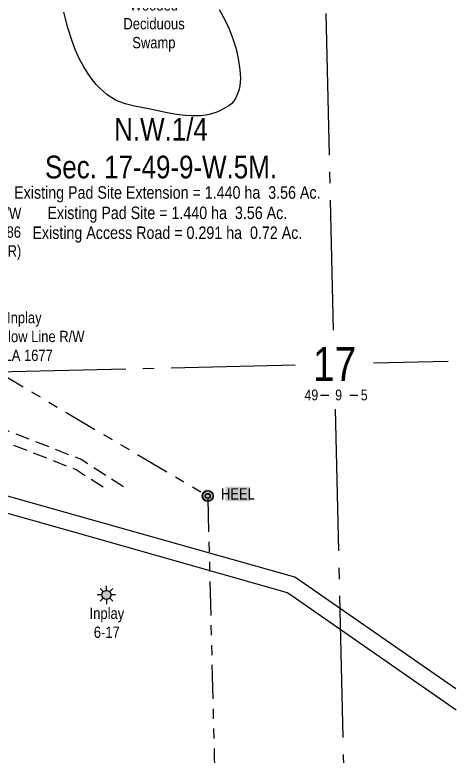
# Model space of a CAD drawing. Extents: x 606063 to 618175, y 5894688 to 5903993.
# Drawn here: x 614434 to 614824, y 5898758 to 5899413 of the extents above; entities that cross this region are included whole.
import ezdxf
from ezdxf.enums import TextEntityAlignment as Align

# ---------------------------------------------------------------- set-up
doc = ezdxf.new("R2010")
doc.units = 0
doc.header["$LTSCALE"] = 5
doc.header["$PDMODE"] = 34
doc.header["$PDSIZE"] = 0.5
for name, pattern in [('foc-DRILLPATH', [14.75, 6, -1.75, 1.75, -1.75, 1.75, -1.75]), ('foc-FLOWLINE', [3.75, 2.5, -1.25]), ('foc-QUARTERLINE', [33, 25, -3, 2, -3])]:
    doc.linetypes.add(name, pattern=pattern)
doc.layers.get('Defpoints').update_dxf_attribs({"color": 9})
for name, color, linetype in [('10', 1, 'Continuous'), ('9', 3, 'Continuous'), ('C-FLOWLINE', 13, 'foc-FLOWLINE'), ('C-RW', 13, 'Continuous'), ('C-SYMBOL', 7, 'Continuous'), ('C-WS-S', 13, 'Continuous'), ('DRILL-T', 8, 'Continuous'), ('L-AREAREQUIRED', 7, 'Continuous'), ('L-MON', 1, 'Continuous'), ('L-QSEC', 8, 'foc-QUARTERLINE'), ('L-SECLBL', 7, 'Continuous'), ('P-PDRILLPATH', 12, 'foc-DRILLPATH'), ('WETLAND', 143, 'Continuous'), ('WETLAND-T', 146, 'Continuous')]:
    doc.layers.add(name, color=color, linetype=linetype)
doc.layers.add('C-FLOWLINE-T', color=13, linetype='Continuous', lineweight=9)
doc.layers.add('F-RW-T', color=190, linetype='Continuous', lineweight=9)
doc.styles.add('100L', font='ARIALN.TTF', dxfattribs={"height": 11})
doc.styles.add('175L', font='ARIALN.TTF', dxfattribs={"height": 20})
doc.styles.add('80CG', font='ARIALN.TTF', dxfattribs={"height": 10})
doc.styles.add('80L', font='ARIALN.TTF', dxfattribs={"height": 10})
doc.styles.add('SIMPLEX', font='ARIALN.TTF')
doc.dimstyles.new('Compass 5 000', dxfattribs={"dimscale": 5, "dimtxt": 9, "dimasz": 2, "dimexe": 0.2, "dimexo": 0.0625, "dimgap": 0.5, "dimtad": 0, "dimtih": 1, "dimtoh": 1, "dimzin": 0, "dimdsep": 46, "dimtxsty": '80CG', "dimcen": 0.1, "dimse1": 1, "dimse2": 1, "dimclrd": 256, "dimclrt": 256, "dimaunit": 1, "dimadec": 4, "dimazin": 0, "dimtfac": 0.06, "dimtofl": 0, "dimtmove": 0, "dimatfit": 1, "dimfxl": 0.2, "dimtolj": 1, "dimtzin": 0, "dimlwd": -1, "dimarcsym": 0})

# ---------------------------------------------------------------- blocks, each defined once
blk = doc.blocks.new('L-SECLBL')
at = {"layer": '9', "color": 7}
for p, q in [((-5.08, -27.83), (-12.29, -27.83)), ((20.7, -27.83), (13.5, -27.83))]:
    blk.add_line(p, q, dxfattribs=at)
at = {"layer": '10', "color": 2, "style": 'SIMPLEX'}
blk.add_attdef('SEC', text='', height=30, dxfattribs=at).set_placement((0, 0), align=Align.MIDDLE)
at = {"layer": '10', "color": 5, "style": '80L'}
blk.add_attdef('TWP', text='', height=9.5, dxfattribs=at).set_placement((-14.43, -27.37), align=Align.MIDDLE_RIGHT)
blk.add_attdef('RGE', text='', height=9.5, dxfattribs=at).set_placement((3.62, -27.37), align=Align.MIDDLE_CENTER)
blk.add_attdef('MER', text='', height=9.5, dxfattribs=at).set_placement((23.17, -27.37), align=Align.MIDDLE_LEFT)
blk = doc.blocks.new('*D382')
at = {"layer": 'C-FLOWLINE-T', "transparency": 16777216}
for p, q in [((614359.4, 5899083.02), (614377.29, 5899128.73)), ((614377.29, 5899128.73), (614387.29, 5899128.73)), ((614348.44, 5899055.03), (614344.79, 5899045.72))]:
    blk.add_line(p, q, dxfattribs=at)
for points in [[(614357.85, 5899083.63), (614360.95, 5899082.42), (614355.75, 5899073.71)], [(614346.89, 5899055.64), (614349.99, 5899054.42), (614352.08, 5899064.34)]]:
    blk.add_solid(points, dxfattribs=at)
at = {"layer": 'Defpoints', "color": 0, "transparency": 16777216}
for p in [(614209.8, 5899130.85), (614206.13, 5899121.47), (614355.75, 5899073.71)]:
    blk.add_point(p, dxfattribs=at)
at = {"layer": 'C-FLOWLINE-T', "transparency": 16777216, "insert": (614442.29, 5899128.73), "char_height": 10, "attachment_point": 5, "style": '80CG'}
blk.add_mtext('\\A1;Inplay\\P10.06 Flow Line R/W\\PPLA 1677', dxfattribs=at)
blk = doc.blocks.new('*D421')
at = {"layer": 'Defpoints', "color": 0, "transparency": 16777216}
for p in [(614328.87, 5899300.44), (614343.48, 5899287.41), (614331.02, 5899285.6)]:
    blk.add_point(p, dxfattribs=at)
at = {"layer": 'F-RW-T', "transparency": 16777216}
for p, q in [((614339.9, 5899312.14), (614338.46, 5899322.04)), ((614344.91, 5899277.51), (614353.31, 5899219.53)), ((614353.31, 5899219.53), (614363.31, 5899219.53))]:
    blk.add_line(p, q, dxfattribs=at)
for points in [[(614341.55, 5899312.38), (614338.25, 5899311.9), (614341.33, 5899302.25)], [(614346.56, 5899277.75), (614343.26, 5899277.27), (614343.48, 5899287.41)]]:
    blk.add_solid(points, dxfattribs=at)
at = {"layer": 'F-RW-T', "transparency": 16777216, "insert": (614402.39, 5899219.53), "char_height": 10, "attachment_point": 5, "style": '80CG'}
blk.add_mtext('\\A1;15.00 P/L R/W\\PPlan 982 2886\\P(Not on PLSR)', dxfattribs=at)
blk = doc.blocks.new('plbh')
at = {"layer": 'L-MON'}
h = blk.add_hatch(color=255, dxfattribs=at)
h.dxf.hatch_style = 1
edge = h.paths.add_edge_path()
edge.add_arc((0, 0), 1.16, 0, 360)
h = blk.add_hatch(color=256, dxfattribs=at)
h.dxf.hatch_style = 1
h.paths.add_polyline_path([(-0.96, 0, 1), (0.96, 0, 1)])
h.paths.add_polyline_path([(0.91, 0, -1), (-0.91, 0, -1)], flags=16)
h.paths.add_polyline_path([(0.45, 0, -1), (-0.45, 0, -1)], flags=0)
h = blk.add_hatch(color=256, dxfattribs=at)
h.dxf.hatch_style = 1
h.paths.add_polyline_path([(-0.45, 0, 1), (0.45, 0, 1)])
h.paths.add_polyline_path([(0.4, 0, -1), (-0.4, 0, -1)], flags=16)
at = {"layer": 'L-MON', "color": 240}
for radius in [0.96, 0.91, 0.45, 0.4]:
    blk.add_circle((0, 0), radius, dxfattribs=at)
blk = doc.blocks.new('GAS')
h = blk.add_hatch(color=255)
h.dxf.hatch_style = 1
edge = h.paths.add_edge_path()
edge.add_arc((0, 0), 0.9, 0, 360)
for p, q in [((0, 0.81), (0, 1.62)), ((-0.81, 0), (-1.62, 0)), ((-0.57, 0.57), (-1.14, 1.14)), ((0.57, 0.57), (1.14, 1.14)), ((1.62, 0), (0.81, 0)), ((-0.57, -0.57), (-1.14, -1.14)), ((0, -0.81), (0, -1.62)), ((1.14, -1.14), (0.57, -0.57))]:
    blk.add_line(p, q)
blk.add_circle((0, 0), 0.8)

msp = doc.modelspace()

# ---------------------------------------------------------------- linework, layer by layer
at = {"layer": 'C-FLOWLINE', "flags": 128}
for points in [[(614511.896, 5898995.558), (614487.998, 5899011.034), (613908.476, 5899238.124)], [(614529.909, 5898995.873), (614492.612, 5899020.027), (614293.709, 5899097.968)]]:
    msp.add_lwpolyline(points, dxfattribs=at)
at = {"layer": 'C-RW', "flags": 128}
msp.add_lwpolyline([(614823.355, 5898817.416), (614686.078, 5898912.9), (614681.24, 5898916.266), (613971.799, 5899116.028), (613970.963, 5899150.622), (613955.974, 5899150.262), (613957.106, 5899105.507), (614502.408, 5898951.594), (614674.357, 5898902.626), (614677.721, 5898900.449), (614823.789, 5898798.849)], dxfattribs=at)
at = {"layer": 'L-QSEC'}
msp.add_line((614696.997, 5899908.949), (614715.243, 5899134.458), dxfattribs=at)
at = {"layer": 'L-QSEC', "flags": 128}
for points in [[(613912.081, 5899085.174), (614681.616, 5899103.787)], [(614750.834, 5899105.461), (614816.58, 5899107.051)], [(614716.891, 5899064.48), (614734.876, 5898301.038)]]:
    msp.add_lwpolyline(points, dxfattribs=at)
at = {"layer": 'P-PDRILLPATH', "flags": 128}
msp.add_lwpolyline([(614161.423, 5899249.595), (614604.329, 5898987.88), (614698.825, 5895173.561)], dxfattribs=at)
at = {"layer": 'WETLAND'}
msp.add_lwpolyline([(614614.481, 5899417.811), (614619.079, 5899409.115), (614622.824, 5899401.098), (614625.786, 5899393.577), (614629.296, 5899382.861), (614630.426, 5899378.518), (614631.236, 5899374.499), (614632.736, 5899364.389), (614633.081, 5899360.428), (614633.195, 5899356.824), (614633.074, 5899353.398), (614632.709, 5899350.222), (614632.098, 5899347.268), (614631.236, 5899344.52), (614629.201, 5899339.682), (614627.148, 5899336.343), (614625.284, 5899334.37), (614622.821, 5899332.489), (614619.837, 5899330.707), (614614.884, 5899328.167), (614612.42, 5899327.02), (614609.833, 5899326.04), (614604.276, 5899324.577), (614598.178, 5899323.768), (614591.469, 5899323.604), (614584.535, 5899324.032), (614576.736, 5899325.036), (614568.527, 5899326.49), (614553.563, 5899329.53), (614539.627, 5899332.245), (614531.357, 5899334.372), (614527.56, 5899335.663), (614524.119, 5899337.091), (614520.985, 5899338.676), (614518.133, 5899340.432), (614515.135, 5899342.628), (614512.09, 5899345.178), (614509, 5899348.081), (614505.868, 5899351.333), (614502.176, 5899355.755), (614498.56, 5899360.918), (614494.941, 5899366.924), (614490.879, 5899374.499), (614487.241, 5899382.391), (614483.919, 5899391.363), (614480.826, 5899401.578), (614477.252, 5899415.38)], dxfattribs=at)

# ---------------------------------------------------------------- block references
at = {"layer": 'C-WS-S', "xscale": 4.998076550000011, "yscale": 4.998076550000011, "zscale": 4.998076550000011}
msp.add_blockref('GAS', (614514.869, 5898900.524), dxfattribs=at)
at = {"layer": 'L-MON', "xscale": 4.998076550000013, "yscale": 4.998076550000013, "zscale": 4.998076550000013}
msp.add_blockref('plbh', (614604.329, 5898987.88), dxfattribs=at)
at = {"layer": 'L-SECLBL', "xscale": 0.99961531, "yscale": 0.99961531, "zscale": 0.99961531}
msp.add_blockref('L-SECLBL', (614716.35, 5899104.476), dxfattribs=at).add_auto_attribs({'SEC': '17', 'TWP': '49', 'RGE': '9', 'MER': '5'})

# ---------------------------------------------------------------- texts
at = {"color": 14, "insert": (614630.968, 5898989.719), "char_height": 10, "attachment_point": 5, "style": '80L', "bg_fill": 1, "box_fill_scale": 1.15, "bg_fill_color": 255, "bg_fill_transparency": 0}
msp.add_mtext_dynamic_manual_height_columns('HEEL', width=19.07019, gutter_width=47.5, heights=[0], dxfattribs=at)
at = {"layer": 'C-SYMBOL', "color": 3, "insert": (614563.04, 5899321.847), "char_height": 20, "width": 203.24229, "attachment_point": 2, "style": '175L'}
msp.add_mtext('N.W.1/4 \\PSec. 17-49-9-W.5M.', dxfattribs=at)
at = {"layer": 'DRILL-T', "insert": (614492.385, 5898889.209), "char_height": 10.00385, "attachment_point": 1, "style": '80L'}
msp.add_mtext_dynamic_manual_height_columns('\\pi7.56997;Inplay\\P\\pi11.27535;6-17', width=44.5305, gutter_width=50.019, heights=[0], dxfattribs=at)
at = {"layer": 'L-AREAREQUIRED', "color": 5, "style": '100L'}
for s, p in [('Existing Pad Site Extension = 1.440 ha  3.56 Ac.', (614568.644, 5899247.216)), ('Existing Pad Site = 1.440 ha  3.56 Ac.', (614568.644, 5899229.255)), ('Existing Access Road = 0.291 ha  0.72 Ac.', (614568.644, 5899211.676))]:
    msp.add_text(s, height=10.99577, dxfattribs=at).set_placement(p, align=Align.BOTTOM_CENTER)
at = {"layer": 'WETLAND-T', "insert": (614527.67, 5899426.798), "char_height": 10, "attachment_point": 1, "style": '80L'}
msp.add_mtext_dynamic_manual_height_columns('\\pi7.74314;Wooded \\P\\pi2.16674;Deciduous\\P\\pi9.97711;Swamp', width=57.15749, gutter_width=49.962, heights=[0], dxfattribs=at)

# ---------------------------------------------------------------- dimensions: what is measured, and where the dimension line sits
at = {"layer": 'C-FLOWLINE-T'}
dim = msp.add_linear_dim(base=(614355.752, 5899073.713), p1=(614206.134, 5899121.475), p2=(614209.804, 5899130.848), angle=68.621045, text='Inplay\\P10.06 Flow Line R/W\\PPLA 1677', dimstyle='Compass 5 000', dxfattribs=at)
dim.commit()
dim.dimension.update_dxf_attribs({"geometry": '*D382', "text_midpoint": (614442.288, 5899128.728), "dimtype": 161})
at = {"layer": 'F-RW-T', "color": 5}
dim = msp.add_linear_dim(base=(614343.478, 5899287.407), p1=(614328.873, 5899300.443), p2=(614331.021, 5899285.603), angle=278.237742, text='15.00 P/L R/W\\PPlan 982 2886\\P(Not on PLSR)', dimstyle='Compass 5 000', dxfattribs=at)
dim.commit()
dim.dimension.update_dxf_attribs({"geometry": '*D421', "text_midpoint": (614402.391, 5899219.528), "dimtype": 161})

doc.saveas('drawing.dxf')
